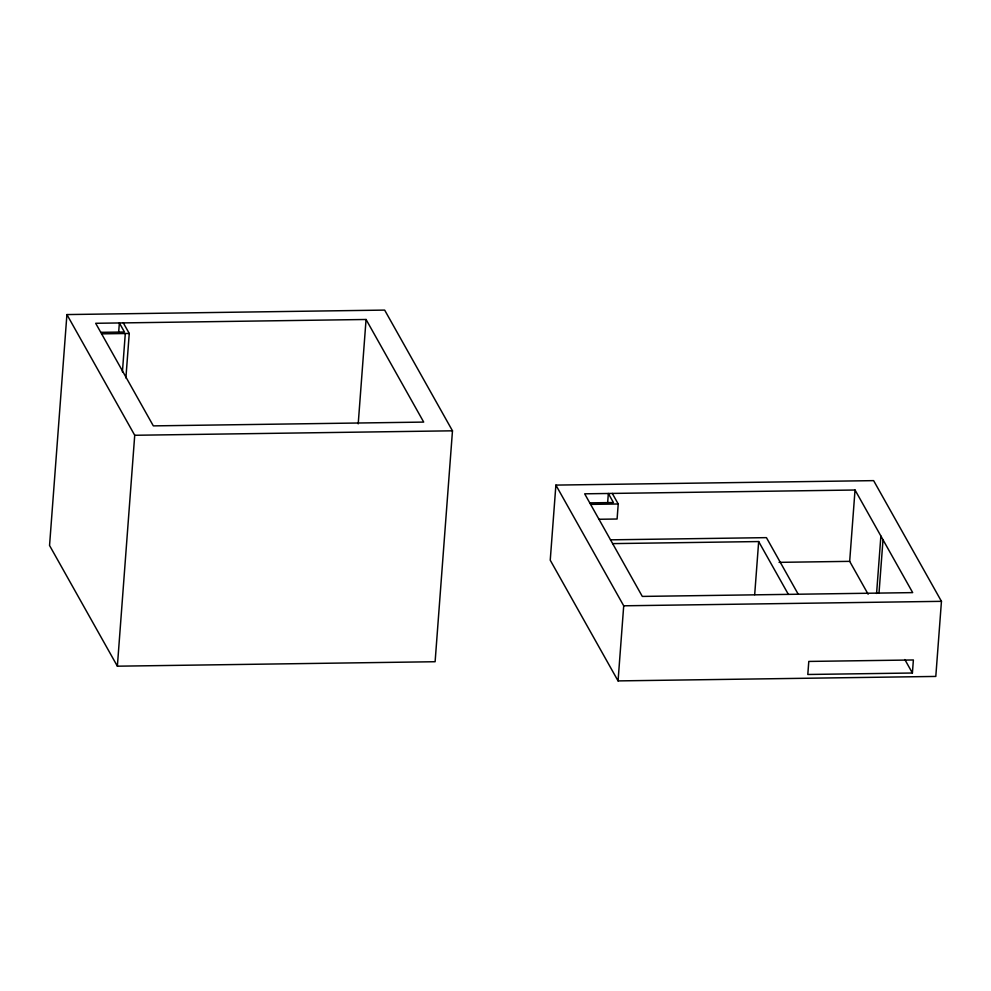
<?xml version="1.0" encoding="UTF-8"?>
<svg xmlns="http://www.w3.org/2000/svg" width="991" height="991" viewBox="0 0 991 991"><rect width="100%" height="100%" fill="white"/><g stroke="black" fill="none" stroke-linecap="round" stroke-linejoin="round"><path stroke-width="1.49" d="M66.917 314.568L49.55 545.484L117.372 666.187L435.111 661.728L452.478 430.812L384.657 310.096L66.917 314.568L134.726 435.272L117.372 666.187M118.672 332.158L119.366 322.955L124.445 332.01L100.772 332.344M122.413 371.885L125.3 333.521M125.894 377.967L129.251 333.459L123.318 322.905M358.209 423.863L366.063 319.486L95.681 323.289L153.332 425.882L423.702 422.092L366.063 319.486M555.889 485.095L550.24 560.188L618.062 680.904L935.801 676.432L941.45 601.339L873.628 480.635L555.889 485.095L623.711 605.798L618.062 680.904M607.669 502.499L608.338 493.481L613.429 502.536L589.744 502.871M612.289 493.431L618.223 503.985L617.096 519.011L598.675 519.272M754.684 594.687L758.672 541.557L612.636 543.613M868.141 594.228L849.671 561.352L855.035 490.012L584.665 493.815L642.304 596.421L912.686 592.618L855.035 490.012M876.577 593.46L880.888 536.032M879.029 592.692L883.006 539.81M912.401 673.013L913.38 659.969L808.792 661.431L807.801 674.487L912.401 673.013L904.845 659.56M101.615 333.856L129.251 333.459M134.726 435.272L452.478 430.812M590.599 504.382L618.223 503.985M610.518 539.835L766.427 537.642L798.213 594.228M779.075 562.355L849.671 561.352M623.711 605.798L941.45 601.339M758.672 541.557L788.353 594.365"/></g></svg>
